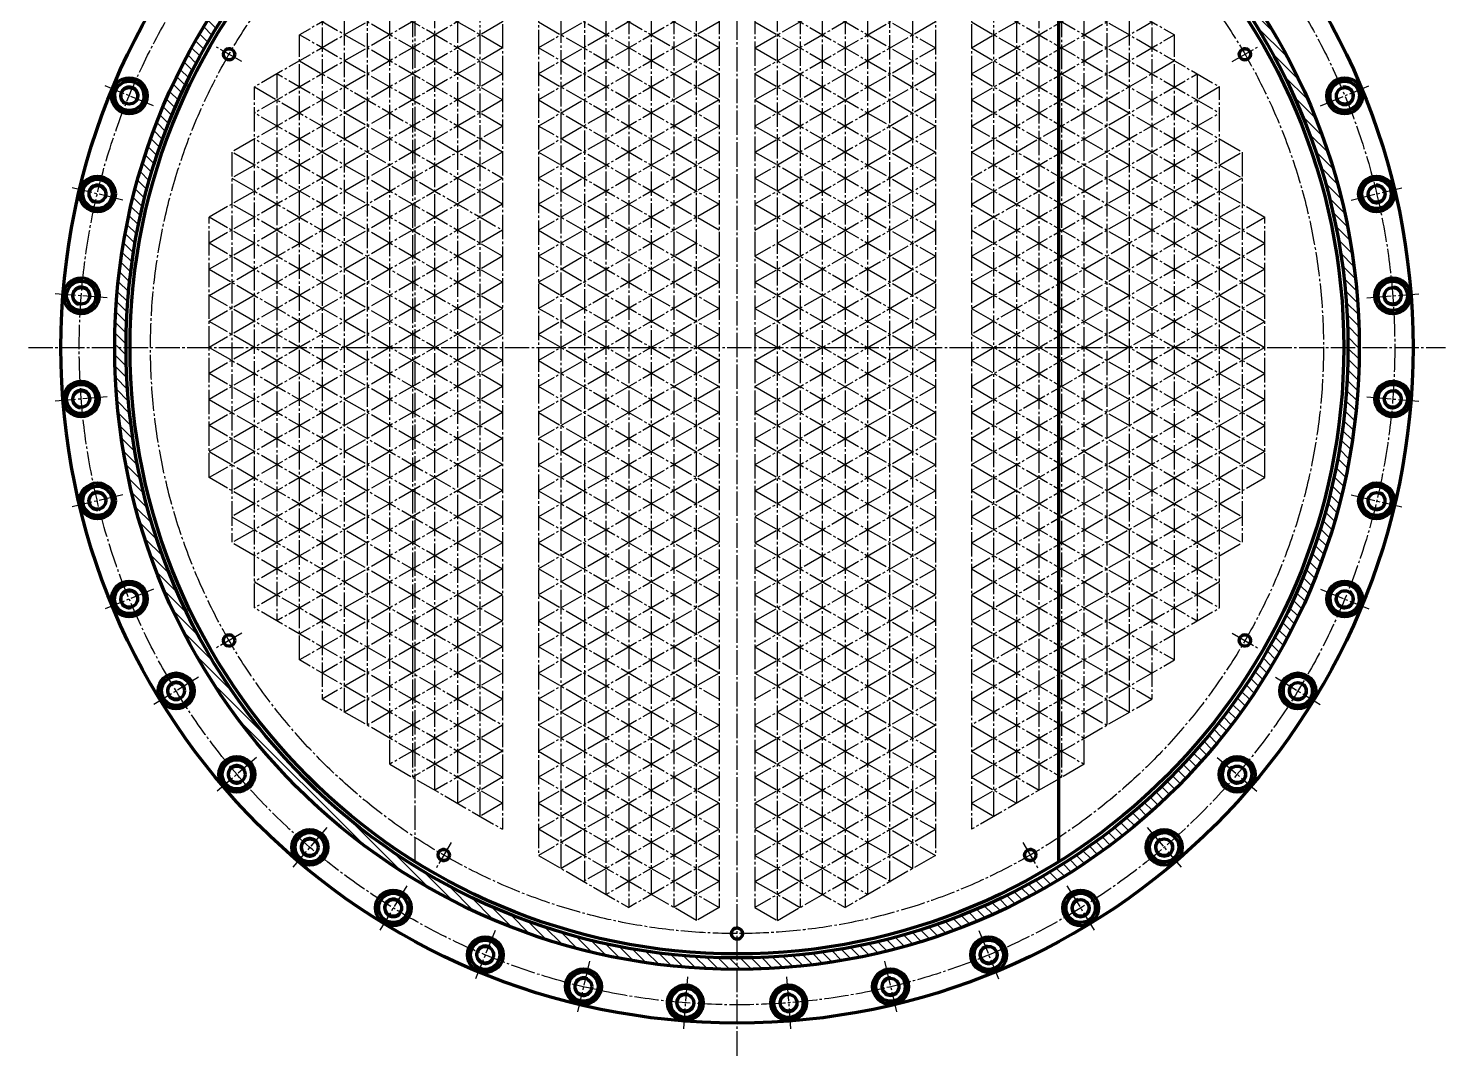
# Model space of a CAD drawing. Header units: millimetres. Extents: x -5940 to 5940, y -8410 to 8410.
# Drawn here: x -3873 to -2133, y -6065 to -4803 of the extents above; entities that cross this region are included whole.
import ezdxf

# ---------------------------------------------------------------- set-up
doc = ezdxf.new("R2010")
doc.units = ezdxf.units.MM
doc.linetypes.add('EB_DASHDOT', pattern=[39, 30, -3, 3, -3])
for name, color, linetype, lineweight in [('CAXA0', 7, 'Continuous', 70), ('CAXA1', 1, 'EB_DASHDOT', 25), ('CAXA3', 4, 'Continuous', 25), ('CAXA5', 51, 'Continuous', 25)]:
    doc.layers.add(name, color=color, linetype=linetype, lineweight=lineweight)

# ---------------------------------------------------------------- blocks, each defined once
blk = doc.blocks.new('CAXBLOCK46')
at = {"layer": 'CAXA0', "color": 0, "linetype": 'Continuous', "lineweight": 25}
for p, q in [((-2344.6, -4808.2), (-2391.6, -4761.1)), ((-3648, -4811.4), (-3658.2, -4801.2)), ((-3642.9, -4803), (-3653.1, -4792.8)), ((-2327.6, -4838.6), (-2365.2, -4801)), ((-3657.9, -4828.5), (-3668.1, -4818.2)), ((-3653, -4819.9), (-3663.2, -4809.7)), ((-3667.3, -4846), (-3677.7, -4835.6)), ((-3662.6, -4837.2), (-3673, -4826.9)), ((-2314.1, -4865.7), (-2346.4, -4833.3)), ((-3676.4, -4863.8), (-3686.9, -4853.4)), ((-3671.9, -4854.8), (-3682.3, -4844.4)), ((-3685.1, -4882.1), (-3695.6, -4871.5)), ((-3680.8, -4872.9), (-3691.3, -4862.4)), ((-2302.8, -4890.4), (-2331.6, -4861.6)), ((-3689.3, -4891.4), (-3699.9, -4880.8)), ((-2293.2, -4913.5), (-2319.5, -4887.1)), ((-3697.3, -4910.2), (-3708, -4899.5)), ((-3693.4, -4900.7), (-3704, -4890.1)), ((-3705, -4929.6), (-3715.8, -4918.7)), ((-3701.2, -4919.8), (-3712, -4909.1)), ((-2285, -4935.1), (-2309.4, -4910.7)), ((-3712.1, -4949.3), (-3723.1, -4938.4)), ((-3708.6, -4939.4), (-3719.5, -4928.5)), ((-2277.9, -4955.7), (-2300.7, -4932.9)), ((-3718.8, -4969.6), (-3729.9, -4958.5)), ((-3715.5, -4959.4), (-3726.6, -4948.3)), ((-2271.7, -4975.4), (-2293.3, -4953.8)), ((-3722, -4979.9), (-3733.2, -4968.7)), ((-2266.3, -4994.2), (-2286.8, -4973.7)), ((-3727.9, -5000.9), (-3739.3, -4989.5)), ((-3725, -4990.3), (-3736.3, -4979)), ((-2261.6, -5012.4), (-2281.2, -4992.8)), ((-3733.4, -5022.4), (-3744.9, -5010.8)), ((-3730.7, -5011.6), (-3742.2, -5000.1)), ((-2257.5, -5030), (-2276.3, -5011.2)), ((-3735.9, -5033.4), (-3747.6, -5021.7)), ((-3740.4, -5055.7), (-3752.4, -5043.8)), ((-3738.2, -5044.5), (-3750, -5032.7)), ((-2253.9, -5047), (-2272.1, -5028.9)), ((-3742.5, -5067.1), (-3754.6, -5055.1)), ((-2250.8, -5063.6), (-2268.4, -5046)), ((-2248.2, -5079.7), (-2265.2, -5062.7)), ((-3746.1, -5090.4), (-3758.5, -5078.1)), ((-3744.4, -5078.7), (-3756.6, -5066.5)), ((-2246, -5095.4), (-2262.5, -5078.9)), ((-3747.7, -5102.3), (-3760.2, -5089.8)), ((-2244.1, -5110.7), (-2260.2, -5094.6)), ((-3750.3, -5126.6), (-3763.1, -5113.8)), ((-3749.1, -5114.4), (-3761.8, -5101.8)), ((-2242.6, -5125.7), (-2258.3, -5110)), ((-3751.4, -5139.1), (-3764.4, -5126.1)), ((-2241.4, -5140.4), (-2256.7, -5125)), ((-3752.2, -5151.7), (-3765.4, -5138.5)), ((-2240.5, -5154.7), (-2255.5, -5139.7)), ((-3753.3, -5177.6), (-3766.8, -5164)), ((-3752.8, -5164.5), (-3766.2, -5151.2)), ((-2239.9, -5168.8), (-2254.6, -5154.1)), ((-3753.5, -5190.9), (-3767.3, -5177.1)), ((-2239.6, -5182.6), (-2253.9, -5168.2)), ((-2240.7, -5194.9), (-2253.6, -5182.1)), ((-3762.9, -5194.9), (-3767.5, -5190.4)), ((-3753.4, -5204.4), (-3762.9, -5194.9)), ((-2239.6, -5209.5), (-2253.5, -5195.7)), ((-2239.5, -5196.2), (-2240.7, -5194.9)), ((-3753.1, -5218.2), (-3767.4, -5203.9)), ((-3752.5, -5232.2), (-3767.1, -5217.6)), ((-2240, -5222.6), (-2253.6, -5209)), ((-3751.7, -5246.5), (-3766.6, -5231.6)), ((-2241.3, -5248.2), (-2254.5, -5235)), ((-2240.5, -5235.5), (-2254, -5222.1)), ((-3750.5, -5261.2), (-3765.8, -5245.9)), ((-2242.3, -5260.7), (-2255.3, -5247.7)), ((-3749.1, -5276.1), (-3764.6, -5260.5)), ((-2243.5, -5273), (-2256.3, -5260.2)), ((-3747.2, -5291.4), (-3763.2, -5275.4)), ((-2246.3, -5297.1), (-2258.8, -5284.6)), ((-2244.8, -5285.1), (-2257.5, -5272.5)), ((-3745, -5307.1), (-3761.4, -5290.7)), ((-3742.4, -5323.1), (-3759.3, -5306.3)), ((-2248, -5308.9), (-2260.4, -5296.5)), ((-3739.4, -5339.7), (-3756.8, -5322.3)), ((-2251.9, -5332), (-2263.9, -5319.9)), ((-2249.9, -5320.5), (-2262.1, -5308.3)), ((-3735.8, -5356.7), (-3753.8, -5338.7)), ((-2254, -5343.3), (-2266, -5331.3)), ((-3731.7, -5374.3), (-3750.4, -5355.6)), ((-2258.7, -5365.5), (-2270.5, -5353.8)), ((-2256.3, -5354.5), (-2268.2, -5342.6)), ((-3727, -5392.5), (-3746.4, -5373)), ((-2264, -5387.1), (-2275.6, -5375.6)), ((-2261.3, -5376.4), (-2272.9, -5364.8)), ((-3721.6, -5411.4), (-3741.9, -5391.1)), ((-2266.9, -5397.8), (-2278.3, -5386.3)), ((-3715.3, -5431.1), (-3736.6, -5409.8)), ((-2273, -5418.6), (-2284.2, -5407.4)), ((-2269.9, -5408.3), (-2281.2, -5396.9)), ((-2279.5, -5439), (-2290.6, -5427.9)), ((-2276.2, -5428.9), (-2287.3, -5417.7)), ((-3708.1, -5451.7), (-3730.7, -5429.2)), ((-2283, -5449), (-2294, -5438)), ((-3699.8, -5473.5), (-3723.8, -5449.5)), ((-2290.2, -5468.7), (-2301.1, -5457.9)), ((-2286.5, -5458.9), (-2297.5, -5448)), ((-3690, -5496.8), (-3715.9, -5470.9)), ((-2297.9, -5488), (-2308.6, -5477.2)), ((-2294, -5478.4), (-2304.8, -5467.6)), ((-3678.5, -5521.8), (-3706.7, -5493.6)), ((-2306, -5506.8), (-2316.6, -5496.2)), ((-2301.9, -5497.4), (-2312.6, -5486.8)), ((-2314.5, -5525.2), (-2325.1, -5514.7)), ((-2310.2, -5516.1), (-2320.8, -5505.5)), ((-3664.5, -5549.3), (-3695.8, -5517.9)), ((-2323.5, -5543.2), (-2333.9, -5532.8)), ((-2319, -5534.3), (-2329.4, -5523.8)), ((-3646.8, -5580.4), (-3682.9, -5544.3)), ((-2332.8, -5560.8), (-2343.1, -5550.5)), ((-2328.1, -5552.1), (-2338.5, -5541.7)), ((-2342.5, -5578.1), (-2352.7, -5567.8)), ((-2337.6, -5569.5), (-2347.9, -5559.2)), ((-3622.9, -5617.8), (-3666.9, -5573.8)), ((-2352.6, -5595), (-2362.8, -5584.8)), ((-2347.5, -5586.6), (-2357.7, -5576.4)), ((-2363, -5611.5), (-2373.1, -5601.3)), ((-2357.7, -5603.3), (-2367.9, -5593.1)), ((-3582.2, -5671.9), (-3646.2, -5608)), ((-2373.8, -5627.6), (-2383.9, -5617.5)), ((-2368.4, -5619.6), (-2378.5, -5609.5)), ((-2384.9, -5643.4), (-2395, -5633.4)), ((-2379.3, -5635.5), (-2389.4, -5625.5)), ((-3460.4, -5807.2), (-3615.7, -5651.9)), ((-2396.4, -5658.8), (-2406.4, -5648.9)), ((-2390.7, -5651.2), (-2400.7, -5641.2)), ((-2414.3, -5681.4), (-2424.3, -5671.4)), ((-2408.3, -5673.9), (-2418.2, -5664)), ((-2402.3, -5666.4), (-2412.3, -5656.5)), ((-2426.7, -5695.9), (-2436.6, -5686)), ((-2420.5, -5688.7), (-2430.4, -5678.8)), ((-2439.4, -5710.2), (-2449.3, -5700.3)), ((-2433, -5703.1), (-2442.9, -5693.2)), ((-2459.1, -5730.9), (-2469, -5721)), ((-2452.4, -5724.1), (-2462.3, -5714.2)), ((-2445.9, -5717.2), (-2455.8, -5707.3)), ((-2479.5, -5750.9), (-2489.4, -5741)), ((-2472.6, -5744.3), (-2482.5, -5734.4)), ((-2465.8, -5737.7), (-2475.7, -5727.8)), ((-2493.5, -5763.8), (-2503.4, -5753.9)), ((-2486.5, -5757.4), (-2496.4, -5747.5)), ((-3416.5, -5837.6), (-3480.5, -5773.7)), ((-2515.2, -5782.5), (-2525.2, -5772.6)), ((-2507.9, -5776.4), (-2517.8, -5766.5)), ((-2500.7, -5770.2), (-2510.6, -5760.2)), ((-2537.7, -5800.5), (-2547.7, -5790.5)), ((-2530.1, -5794.6), (-2540.1, -5784.6)), ((-2522.6, -5788.6), (-2532.6, -5778.7)), ((-2560.9, -5817.7), (-2570.9, -5807.6)), ((-2553.1, -5812), (-2563.1, -5802)), ((-2545.3, -5806.3), (-2555.3, -5796.3)), ((-3382.3, -5858.4), (-3426.4, -5814.3)), ((-2584.9, -5834.1), (-2595, -5824)), ((-2576.8, -5828.7), (-2586.9, -5818.6)), ((-2568.8, -5823.2), (-2578.9, -5813.2)), ((-3352.9, -5874.3), (-3388.9, -5838.3)), ((-2618.2, -5854.7), (-2628.4, -5844.4)), ((-2609.7, -5849.7), (-2620, -5839.5)), ((-2601.4, -5844.6), (-2611.6, -5834.4)), ((-2593.1, -5839.4), (-2603.2, -5829.2)), ((-3326.5, -5887.3), (-3357.8, -5855.9)), ((-2653, -5873.8), (-2663.4, -5863.4)), ((-2644.1, -5869.1), (-2654.5, -5858.8)), ((-2635.4, -5864.4), (-2645.7, -5854.1)), ((-2626.8, -5859.6), (-2637, -5849.3)), ((-3302.2, -5898.1), (-3330.3, -5869.9)), ((-2689.3, -5891.3), (-2699.9, -5880.7)), ((-2680.1, -5887.1), (-2690.6, -5876.6)), ((-2670.9, -5882.8), (-2681.4, -5872.3)), ((-2661.9, -5878.3), (-2672.4, -5867.9)), ((-3279.5, -5907.3), (-3305.3, -5881.5)), ((-3258.1, -5915.2), (-3282.1, -5891.2)), ((-2727.3, -5907.2), (-2738.1, -5896.4)), ((-2717.6, -5903.4), (-2728.4, -5892.7)), ((-2708.1, -5899.5), (-2718.8, -5888.8)), ((-2698.6, -5895.5), (-2709.3, -5884.8)), ((-3237.7, -5922.1), (-3260.3, -5899.6)), ((-3218.3, -5928.1), (-3239.6, -5906.8)), ((-3199.6, -5933.3), (-3219.9, -5913)), ((-2777.2, -5924.7), (-2788.4, -5913.4)), ((-2767, -5921.4), (-2778.1, -5910.3)), ((-2756.9, -5918), (-2767.9, -5907)), ((-2746.9, -5914.6), (-2757.9, -5903.6)), ((-2737, -5911), (-2747.9, -5900)), ((-3181.6, -5937.9), (-3201, -5918.4)), ((-3164.1, -5941.8), (-3182.8, -5923.2)), ((-3147.2, -5945.3), (-3165.2, -5927.3)), ((-3130.8, -5948.2), (-3148.2, -5930.8)), ((-2852.3, -5943.8), (-2864.3, -5931.9)), ((-2841.2, -5941.5), (-2853, -5929.7)), ((-2830.2, -5939), (-2841.9, -5927.3)), ((-2819.3, -5936.4), (-2830.9, -5924.8)), ((-2808.6, -5933.7), (-2820.1, -5922.2)), ((-2798, -5930.8), (-2809.4, -5919.4)), ((-2787.6, -5927.8), (-2798.9, -5916.5)), ((-3114.8, -5950.8), (-3131.7, -5933.9)), ((-3099.2, -5952.9), (-3115.6, -5936.5)), ((-3084, -5954.7), (-3099.9, -5938.7)), ((-3069.1, -5956.1), (-3084.6, -5940.5)), ((-3054.5, -5957.2), (-3069.7, -5942)), ((-3040.2, -5958), (-3055.1, -5943.1)), ((-3026.2, -5958.6), (-3040.8, -5944)), ((-3012.4, -5958.9), (-3026.7, -5944.6)), ((-3003.5, -5954.3), (-3012.9, -5944.9)), ((-2985.6, -5958.7), (-2999.4, -5944.9)), ((-2972.6, -5958.3), (-2986.1, -5944.7)), ((-2959.7, -5957.7), (-2973.1, -5944.3)), ((-2947.1, -5956.8), (-2960.2, -5943.7)), ((-2934.6, -5955.8), (-2947.6, -5942.8)), ((-2922.4, -5954.6), (-2935.2, -5941.8)), ((-2910.3, -5953.2), (-2922.9, -5940.6)), ((-2898.4, -5951.7), (-2910.9, -5939.2)), ((-2886.6, -5949.9), (-2899, -5937.6)), ((-2875, -5948.1), (-2887.2, -5935.9)), ((-2863.6, -5946), (-2875.7, -5934)), ((-2998.9, -5958.9), (-3003.5, -5954.3))]:
    blk.add_line(p, q, dxfattribs=at)
blk = doc.blocks.new('CAXBLOCK54', base_point=(-3749.5, -4885.9))
at = {"layer": 'CAXA0'}
for p, q in [((-3768.7, -4878), (-3752.2, -4865.3)), ((-3752.2, -4865.3), (-3733, -4873.3)), ((-3768.7, -4878), (-3766, -4898.6)), ((-3730.3, -4893.9), (-3733, -4873.3)), ((-3766, -4898.6), (-3746.8, -4906.5)), ((-3730.3, -4893.9), (-3746.8, -4906.5))]:
    blk.add_line(p, q, dxfattribs=at)
for radius in [22, 18, 10.2]:
    blk.add_circle((-3749.5, -4885.9), radius, dxfattribs=at)
at = {"layer": 'CAXA1', "linetype": 'EB_DASHDOT', "lineweight": 25}
blk.add_line((-3719.9, -4898.2), (-3779.1, -4873.7), dxfattribs=at)
at = {"layer": 'CAXA3'}
blk.add_arc((-3749.5, -4885.9), 12, 324.3596, 235.6663, dxfattribs=at)
blk = doc.blocks.new('CAXBLOCK55', base_point=(-3788.7, -5006.4))
at = {"layer": 'CAXA0'}
for p, q in [((-3808.9, -5001.6), (-3794.6, -4986.5)), ((-3794.6, -4986.5), (-3774.3, -4991.3)), ((-3768.4, -5011.3), (-3774.3, -4991.3)), ((-3808.9, -5001.6), (-3803, -5021.5)), ((-3803, -5021.5), (-3782.7, -5026.3)), ((-3768.4, -5011.3), (-3782.7, -5026.3))]:
    blk.add_line(p, q, dxfattribs=at)
for radius in [22, 18, 10.2]:
    blk.add_circle((-3788.7, -5006.4), radius, dxfattribs=at)
at = {"layer": 'CAXA1', "linetype": 'EB_DASHDOT', "lineweight": 25}
blk.add_line((-3757.5, -5013.9), (-3819.8, -4998.9), dxfattribs=at)
at = {"layer": 'CAXA3'}
blk.add_arc((-3788.7, -5006.4), 12, 333.3596, 244.6663, dxfattribs=at)
blk = doc.blocks.new('CAXBLOCK56', base_point=(-3808.5, -5131.6))
at = {"layer": 'CAXA0'}
for p, q in [((-3829.2, -5129.9), (-3817.4, -5112.8)), ((-3817.4, -5112.8), (-3796.7, -5114.4)), ((-3787.8, -5133.2), (-3796.7, -5114.4)), ((-3829.2, -5129.9), (-3820.2, -5148.7)), ((-3820.2, -5148.7), (-3799.5, -5150.3)), ((-3787.8, -5133.2), (-3799.5, -5150.3))]:
    blk.add_line(p, q, dxfattribs=at)
for radius in [22, 18, 10.2]:
    blk.add_circle((-3808.5, -5131.6), radius, dxfattribs=at)
at = {"layer": 'CAXA1', "linetype": 'EB_DASHDOT', "lineweight": 25}
blk.add_line((-3776.6, -5134.1), (-3840.4, -5129.1), dxfattribs=at)
at = {"layer": 'CAXA3'}
blk.add_arc((-3808.5, -5131.6), 12, 342.3596, 253.6663, dxfattribs=at)
blk = doc.blocks.new('CAXBLOCK57', base_point=(-3808.5, -5258.3))
at = {"layer": 'CAXA0'}
for p, q in [((-3829.2, -5259.9), (-3820.2, -5241.1)), ((-3820.2, -5241.1), (-3799.5, -5239.5)), ((-3787.8, -5256.6), (-3799.5, -5239.5)), ((-3829.2, -5259.9), (-3817.4, -5277)), ((-3787.8, -5256.6), (-3796.7, -5275.4)), ((-3817.4, -5277), (-3796.7, -5275.4))]:
    blk.add_line(p, q, dxfattribs=at)
for radius in [22, 18, 10.2]:
    blk.add_circle((-3808.5, -5258.3), radius, dxfattribs=at)
at = {"layer": 'CAXA1', "linetype": 'EB_DASHDOT', "lineweight": 25}
blk.add_line((-3776.6, -5255.8), (-3840.4, -5260.8), dxfattribs=at)
at = {"layer": 'CAXA3'}
blk.add_arc((-3808.5, -5258.3), 12, 351.3596, 262.6663, dxfattribs=at)
blk = doc.blocks.new('CAXBLOCK58', base_point=(-3788.7, -5383.4))
at = {"layer": 'CAXA0'}
for p, q in [((-3808.9, -5388.3), (-3803, -5368.4)), ((-3803, -5368.4), (-3782.7, -5363.5)), ((-3768.4, -5378.6), (-3782.7, -5363.5)), ((-3808.9, -5388.3), (-3794.6, -5403.4)), ((-3768.4, -5378.6), (-3774.3, -5398.5)), ((-3794.6, -5403.4), (-3774.3, -5398.5))]:
    blk.add_line(p, q, dxfattribs=at)
for radius in [22, 18, 10.2]:
    blk.add_circle((-3788.7, -5383.4), radius, dxfattribs=at)
at = {"layer": 'CAXA1', "linetype": 'EB_DASHDOT', "lineweight": 25}
blk.add_line((-3757.5, -5376), (-3819.8, -5390.9), dxfattribs=at)
at = {"layer": 'CAXA3'}
blk.add_arc((-3788.7, -5383.4), 12, 0.3596, 271.6663, dxfattribs=at)
blk = doc.blocks.new('CAXBLOCK59', base_point=(-3749.5, -5503.9))
at = {"layer": 'CAXA0'}
for p, q in [((-3768.7, -5511.9), (-3766, -5491.3)), ((-3766, -5491.3), (-3746.8, -5483.3)), ((-3730.3, -5496), (-3746.8, -5483.3)), ((-3730.3, -5496), (-3733, -5516.6)), ((-3768.7, -5511.9), (-3752.2, -5524.5)), ((-3752.2, -5524.5), (-3733, -5516.6))]:
    blk.add_line(p, q, dxfattribs=at)
for radius in [22, 18, 10.2]:
    blk.add_circle((-3749.5, -5503.9), radius, dxfattribs=at)
at = {"layer": 'CAXA1', "linetype": 'EB_DASHDOT', "lineweight": 25}
blk.add_line((-3719.9, -5491.7), (-3779.1, -5516.2), dxfattribs=at)
at = {"layer": 'CAXA3'}
blk.add_arc((-3749.5, -5503.9), 12, 9.3596, 280.6663, dxfattribs=at)
blk = doc.blocks.new('CAXBLOCK60', base_point=(-3692, -5616.8))
at = {"layer": 'CAXA0'}
for p, q in [((-3710.2, -5606.9), (-3692.5, -5596.1)), ((-3674.2, -5606), (-3692.5, -5596.1)), ((-3709.7, -5627.7), (-3710.2, -5606.9)), ((-3674.2, -5606), (-3673.7, -5626.8)), ((-3709.7, -5627.7), (-3691.4, -5637.6)), ((-3691.4, -5637.6), (-3673.7, -5626.8))]:
    blk.add_line(p, q, dxfattribs=at)
for radius in [22, 18, 10.2]:
    blk.add_circle((-3692, -5616.8), radius, dxfattribs=at)
at = {"layer": 'CAXA1', "linetype": 'EB_DASHDOT', "lineweight": 25}
blk.add_line((-3664.7, -5600.1), (-3719.3, -5633.6), dxfattribs=at)
at = {"layer": 'CAXA3'}
blk.add_arc((-3692, -5616.8), 12, 18.3596, 289.6663, dxfattribs=at)
blk = doc.blocks.new('CAXBLOCK61', base_point=(-3617.5, -5719.4))
at = {"layer": 'CAXA0'}
for p, q in [((-3637.1, -5712.4), (-3621.3, -5698.9)), ((-3601.7, -5705.9), (-3621.3, -5698.9)), ((-3601.7, -5705.9), (-3597.9, -5726.3)), ((-3633.3, -5732.8), (-3637.1, -5712.4)), ((-3633.3, -5732.8), (-3613.7, -5739.8)), ((-3613.7, -5739.8), (-3597.9, -5726.3))]:
    blk.add_line(p, q, dxfattribs=at)
for radius in [22, 18, 10.2]:
    blk.add_circle((-3617.5, -5719.4), radius, dxfattribs=at)
at = {"layer": 'CAXA1', "linetype": 'EB_DASHDOT', "lineweight": 25}
blk.add_line((-3593.2, -5698.6), (-3641.8, -5740.1), dxfattribs=at)
at = {"layer": 'CAXA3'}
blk.add_arc((-3617.5, -5719.4), 12, 27.3596, 298.6663, dxfattribs=at)
blk = doc.blocks.new('CAXBLOCK62', base_point=(-3527.9, -5808.9))
at = {"layer": 'CAXA0'}
for p, q in [((-3548.3, -5805.2), (-3534.8, -5789.4)), ((-3514.4, -5793.1), (-3534.8, -5789.4)), ((-3514.4, -5793.1), (-3507.5, -5812.7)), ((-3541.4, -5824.8), (-3548.3, -5805.2)), ((-3541.4, -5824.8), (-3521, -5828.5)), ((-3521, -5828.5), (-3507.5, -5812.7))]:
    blk.add_line(p, q, dxfattribs=at)
for radius in [22, 18, 10.2]:
    blk.add_circle((-3527.9, -5808.9), radius, dxfattribs=at)
at = {"layer": 'CAXA1', "linetype": 'EB_DASHDOT', "lineweight": 25}
blk.add_line((-3507.1, -5784.6), (-3548.7, -5833.3), dxfattribs=at)
at = {"layer": 'CAXA3'}
blk.add_arc((-3527.9, -5808.9), 12, 36.3596, 307.6663, dxfattribs=at)
blk = doc.blocks.new('CAXBLOCK63', base_point=(-3425.4, -5883.4))
at = {"layer": 'CAXA0'}
for p, q in [((-3446.2, -5882.9), (-3435.3, -5865.2)), ((-3414.5, -5865.7), (-3435.3, -5865.2)), ((-3414.5, -5865.7), (-3404.6, -5884)), ((-3436.2, -5901.1), (-3446.2, -5882.9)), ((-3415.5, -5901.7), (-3404.6, -5884)), ((-3436.2, -5901.1), (-3415.5, -5901.7))]:
    blk.add_line(p, q, dxfattribs=at)
for radius in [22, 18, 10.2]:
    blk.add_circle((-3425.4, -5883.4), radius, dxfattribs=at)
at = {"layer": 'CAXA1', "linetype": 'EB_DASHDOT', "lineweight": 25}
blk.add_line((-3408.7, -5856.1), (-3442.1, -5910.7), dxfattribs=at)
at = {"layer": 'CAXA3'}
blk.add_arc((-3425.4, -5883.4), 12, 45.3596, 316.6663, dxfattribs=at)
blk = doc.blocks.new('CAXBLOCK64', base_point=(-2581.5, -5883.4))
at = {"layer": 'CAXA0'}
for p, q in [((-2592.4, -5865.7), (-2602.3, -5884)), ((-2592.4, -5865.7), (-2571.6, -5865.2)), ((-2560.8, -5882.9), (-2571.6, -5865.2)), ((-2591.5, -5901.7), (-2602.3, -5884)), ((-2570.7, -5901.1), (-2560.8, -5882.9)), ((-2570.7, -5901.1), (-2591.5, -5901.7))]:
    blk.add_line(p, q, dxfattribs=at)
for radius in [22, 18, 10.2]:
    blk.add_circle((-2581.5, -5883.4), radius, dxfattribs=at)
at = {"layer": 'CAXA1', "linetype": 'EB_DASHDOT', "lineweight": 25}
blk.add_line((-2598.3, -5856.1), (-2564.8, -5910.7), dxfattribs=at)
at = {"layer": 'CAXA3'}
blk.add_arc((-2581.5, -5883.4), 12, 108.3596, 19.6663, dxfattribs=at)
blk = doc.blocks.new('CAXBLOCK65', base_point=(-2479, -5808.9))
at = {"layer": 'CAXA0'}
for p, q in [((-2492.5, -5793.1), (-2499.5, -5812.7)), ((-2492.5, -5793.1), (-2472.1, -5789.4)), ((-2458.6, -5805.2), (-2472.1, -5789.4)), ((-2465.5, -5824.8), (-2458.6, -5805.2)), ((-2486, -5828.5), (-2499.5, -5812.7)), ((-2465.5, -5824.8), (-2486, -5828.5))]:
    blk.add_line(p, q, dxfattribs=at)
for radius in [22, 18, 10.2]:
    blk.add_circle((-2479, -5808.9), radius, dxfattribs=at)
at = {"layer": 'CAXA1', "linetype": 'EB_DASHDOT', "lineweight": 25}
blk.add_line((-2499.8, -5784.6), (-2458.3, -5833.3), dxfattribs=at)
at = {"layer": 'CAXA3'}
blk.add_arc((-2479, -5808.9), 12, 117.3596, 28.6663, dxfattribs=at)
blk = doc.blocks.new('CAXBLOCK66', base_point=(-2389.4, -5719.4))
at = {"layer": 'CAXA0'}
for p, q in [((-2405.2, -5705.9), (-2409, -5726.3)), ((-2405.2, -5705.9), (-2385.6, -5698.9)), ((-2369.8, -5712.4), (-2385.6, -5698.9)), ((-2373.6, -5732.8), (-2369.8, -5712.4)), ((-2393.2, -5739.8), (-2409, -5726.3)), ((-2373.6, -5732.8), (-2393.2, -5739.8))]:
    blk.add_line(p, q, dxfattribs=at)
for radius in [22, 18, 10.2]:
    blk.add_circle((-2389.4, -5719.4), radius, dxfattribs=at)
at = {"layer": 'CAXA1', "linetype": 'EB_DASHDOT', "lineweight": 25}
blk.add_line((-2413.8, -5698.6), (-2365.1, -5740.1), dxfattribs=at)
at = {"layer": 'CAXA3'}
blk.add_arc((-2389.4, -5719.4), 12, 126.3596, 37.6663, dxfattribs=at)
blk = doc.blocks.new('CAXBLOCK67', base_point=(-2315, -5616.8))
at = {"layer": 'CAXA0'}
for p, q in [((-2332.7, -5606), (-2314.4, -5596.1)), ((-2296.7, -5606.9), (-2314.4, -5596.1)), ((-2332.7, -5606), (-2333.2, -5626.8)), ((-2297.2, -5627.7), (-2296.7, -5606.9)), ((-2315.5, -5637.6), (-2333.2, -5626.8)), ((-2297.2, -5627.7), (-2315.5, -5637.6))]:
    blk.add_line(p, q, dxfattribs=at)
for radius in [22, 18, 10.2]:
    blk.add_circle((-2315, -5616.8), radius, dxfattribs=at)
at = {"layer": 'CAXA1', "linetype": 'EB_DASHDOT', "lineweight": 25}
blk.add_line((-2342.2, -5600.1), (-2287.7, -5633.6), dxfattribs=at)
at = {"layer": 'CAXA3'}
blk.add_arc((-2315, -5616.8), 12, 135.3596, 46.6663, dxfattribs=at)
blk = doc.blocks.new('CAXBLOCK68', base_point=(-2257.4, -5503.9))
at = {"layer": 'CAXA0'}
for p, q in [((-2276.6, -5496), (-2260.1, -5483.3)), ((-2276.6, -5496), (-2273.9, -5516.6)), ((-2240.9, -5491.3), (-2260.1, -5483.3)), ((-2238.2, -5511.9), (-2240.9, -5491.3)), ((-2238.2, -5511.9), (-2254.7, -5524.5)), ((-2254.7, -5524.5), (-2273.9, -5516.6))]:
    blk.add_line(p, q, dxfattribs=at)
for radius in [22, 18, 10.2]:
    blk.add_circle((-2257.4, -5503.9), radius, dxfattribs=at)
at = {"layer": 'CAXA1', "linetype": 'EB_DASHDOT', "lineweight": 25}
blk.add_line((-2287, -5491.7), (-2227.9, -5516.2), dxfattribs=at)
at = {"layer": 'CAXA3'}
blk.add_arc((-2257.4, -5503.9), 12, 144.3596, 55.6663, dxfattribs=at)
blk = doc.blocks.new('CAXBLOCK69', base_point=(-2218.3, -5383.4))
at = {"layer": 'CAXA0'}
for p, q in [((-2238.5, -5378.6), (-2224.2, -5363.5)), ((-2204, -5368.4), (-2224.2, -5363.5)), ((-2198.1, -5388.3), (-2204, -5368.4)), ((-2238.5, -5378.6), (-2232.6, -5398.5)), ((-2198.1, -5388.3), (-2212.4, -5403.4)), ((-2212.4, -5403.4), (-2232.6, -5398.5))]:
    blk.add_line(p, q, dxfattribs=at)
for radius in [22, 18, 10.2]:
    blk.add_circle((-2218.3, -5383.4), radius, dxfattribs=at)
at = {"layer": 'CAXA1', "linetype": 'EB_DASHDOT', "lineweight": 25}
blk.add_line((-2249.4, -5376), (-2187.2, -5390.9), dxfattribs=at)
at = {"layer": 'CAXA3'}
blk.add_arc((-2218.3, -5383.4), 12, 153.3596, 64.6663, dxfattribs=at)
blk = doc.blocks.new('CAXBLOCK70', base_point=(-2198.5, -5258.3))
at = {"layer": 'CAXA0'}
for p, q in [((-2219.2, -5256.6), (-2207.4, -5239.5)), ((-2186.7, -5241.1), (-2207.4, -5239.5)), ((-2177.7, -5259.9), (-2186.7, -5241.1)), ((-2219.2, -5256.6), (-2210.2, -5275.4)), ((-2177.7, -5259.9), (-2189.5, -5277)), ((-2189.5, -5277), (-2210.2, -5275.4))]:
    blk.add_line(p, q, dxfattribs=at)
for radius in [22, 18, 10.2]:
    blk.add_circle((-2198.5, -5258.3), radius, dxfattribs=at)
at = {"layer": 'CAXA1', "linetype": 'EB_DASHDOT', "lineweight": 25}
blk.add_line((-2230.4, -5255.8), (-2166.6, -5260.8), dxfattribs=at)
at = {"layer": 'CAXA3'}
blk.add_arc((-2198.5, -5258.3), 12, 162.3596, 73.6663, dxfattribs=at)
blk = doc.blocks.new('CAXBLOCK71', base_point=(-2198.5, -5131.6))
at = {"layer": 'CAXA0'}
for p, q in [((-2219.2, -5133.2), (-2210.2, -5114.4)), ((-2189.5, -5112.8), (-2210.2, -5114.4)), ((-2177.7, -5129.9), (-2189.5, -5112.8)), ((-2177.7, -5129.9), (-2186.7, -5148.7)), ((-2219.2, -5133.2), (-2207.4, -5150.3)), ((-2186.7, -5148.7), (-2207.4, -5150.3))]:
    blk.add_line(p, q, dxfattribs=at)
for radius in [22, 18, 10.2]:
    blk.add_circle((-2198.5, -5131.6), radius, dxfattribs=at)
at = {"layer": 'CAXA1', "linetype": 'EB_DASHDOT', "lineweight": 25}
blk.add_line((-2230.4, -5134.1), (-2166.6, -5129.1), dxfattribs=at)
at = {"layer": 'CAXA3'}
blk.add_arc((-2198.5, -5131.6), 12, 171.3596, 82.6663, dxfattribs=at)
blk = doc.blocks.new('CAXBLOCK72', base_point=(-2218.3, -5006.4))
at = {"layer": 'CAXA0'}
for p, q in [((-2238.5, -5011.3), (-2232.6, -4991.3)), ((-2212.4, -4986.5), (-2232.6, -4991.3)), ((-2198.1, -5001.6), (-2212.4, -4986.5)), ((-2198.1, -5001.6), (-2204, -5021.5)), ((-2238.5, -5011.3), (-2224.2, -5026.3)), ((-2204, -5021.5), (-2224.2, -5026.3))]:
    blk.add_line(p, q, dxfattribs=at)
for radius in [22, 18, 10.2]:
    blk.add_circle((-2218.3, -5006.4), radius, dxfattribs=at)
at = {"layer": 'CAXA1', "linetype": 'EB_DASHDOT', "lineweight": 25}
blk.add_line((-2249.4, -5013.9), (-2187.2, -4998.9), dxfattribs=at)
at = {"layer": 'CAXA3'}
blk.add_arc((-2218.3, -5006.4), 12, 180.3596, 91.6663, dxfattribs=at)
blk = doc.blocks.new('CAXBLOCK73', base_point=(-2257.4, -4885.9))
at = {"layer": 'CAXA0'}
for p, q in [((-2254.7, -4865.3), (-2273.9, -4873.3)), ((-2238.2, -4878), (-2254.7, -4865.3)), ((-2276.6, -4893.9), (-2273.9, -4873.3)), ((-2238.2, -4878), (-2240.9, -4898.6)), ((-2276.6, -4893.9), (-2260.1, -4906.5)), ((-2240.9, -4898.6), (-2260.1, -4906.5))]:
    blk.add_line(p, q, dxfattribs=at)
for radius in [22, 18, 10.2]:
    blk.add_circle((-2257.4, -4885.9), radius, dxfattribs=at)
at = {"layer": 'CAXA1', "linetype": 'EB_DASHDOT', "lineweight": 25}
blk.add_line((-2287, -4898.2), (-2227.9, -4873.7), dxfattribs=at)
at = {"layer": 'CAXA3'}
blk.add_arc((-2257.4, -4885.9), 12, 189.3596, 100.6663, dxfattribs=at)
blk = doc.blocks.new('CAXBLOCK81', base_point=(-4185.8, -4812.8))
at = {"layer": 'CAXA0'}
blk.add_circle((-3003.5, -5194.9), 745, dxfattribs=at)
blk = doc.blocks.new('CAXBLOCK82', base_point=(-3312.5, -5941))
at = {"layer": 'CAXA0'}
for p, q in [((-3333.1, -5943.7), (-3325.1, -5924.5)), ((-3304.5, -5921.8), (-3325.1, -5924.5)), ((-3304.5, -5921.8), (-3291.9, -5938.2)), ((-3320.4, -5960.2), (-3333.1, -5943.7)), ((-3299.8, -5957.4), (-3291.9, -5938.2)), ((-3320.4, -5960.2), (-3299.8, -5957.4))]:
    blk.add_line(p, q, dxfattribs=at)
for radius in [22, 18, 10.2]:
    blk.add_circle((-3312.5, -5941), radius, dxfattribs=at)
at = {"layer": 'CAXA1', "linetype": 'EB_DASHDOT', "lineweight": 25}
blk.add_line((-3300.2, -5911.4), (-3324.7, -5970.5), dxfattribs=at)
at = {"layer": 'CAXA3'}
blk.add_arc((-3312.5, -5941), 12, 54.3596, 325.6663, dxfattribs=at)
blk = doc.blocks.new('CAXBLOCK83', base_point=(-3192, -5980.1))
at = {"layer": 'CAXA0'}
for p, q in [((-3211.9, -5986), (-3207, -5965.8)), ((-3187.1, -5959.9), (-3207, -5965.8)), ((-3187.1, -5959.9), (-3172, -5974.2)), ((-3176.9, -5994.4), (-3172, -5974.2)), ((-3196.8, -6000.3), (-3211.9, -5986)), ((-3196.8, -6000.3), (-3176.9, -5994.4))]:
    blk.add_line(p, q, dxfattribs=at)
for radius in [22, 18, 10.2]:
    blk.add_circle((-3192, -5980.1), radius, dxfattribs=at)
at = {"layer": 'CAXA1', "linetype": 'EB_DASHDOT', "lineweight": 25}
blk.add_line((-3184.5, -5949), (-3199.4, -6011.2), dxfattribs=at)
at = {"layer": 'CAXA3'}
blk.add_arc((-3192, -5980.1), 12, 63.3596, 334.6663, dxfattribs=at)
blk = doc.blocks.new('CAXBLOCK84', base_point=(-3066.8, -5999.9))
at = {"layer": 'CAXA0'}
for p, q in [((-3065.2, -5979.2), (-3083.9, -5988.2)), ((-3065.2, -5979.2), (-3048.1, -5991)), ((-3085.6, -6008.9), (-3083.9, -5988.2)), ((-3049.7, -6011.7), (-3048.1, -5991)), ((-3068.5, -6020.7), (-3085.6, -6008.9)), ((-3068.5, -6020.7), (-3049.7, -6011.7))]:
    blk.add_line(p, q, dxfattribs=at)
for radius in [22, 18, 10.2]:
    blk.add_circle((-3066.8, -5999.9), radius, dxfattribs=at)
at = {"layer": 'CAXA1', "linetype": 'EB_DASHDOT', "lineweight": 25}
blk.add_line((-3064.3, -5968), (-3069.3, -6031.8), dxfattribs=at)
at = {"layer": 'CAXA3'}
blk.add_arc((-3066.8, -5999.9), 12, 72.3596, 343.6663, dxfattribs=at)
blk = doc.blocks.new('CAXBLOCK85', base_point=(-2940.1, -5999.9))
at = {"layer": 'CAXA0'}
for p, q in [((-2941.7, -5979.2), (-2958.9, -5991)), ((-2941.7, -5979.2), (-2923, -5988.2)), ((-2957.2, -6011.7), (-2958.9, -5991)), ((-2921.3, -6008.9), (-2923, -5988.2)), ((-2938.5, -6020.7), (-2957.2, -6011.7)), ((-2938.5, -6020.7), (-2921.3, -6008.9))]:
    blk.add_line(p, q, dxfattribs=at)
for radius in [22, 18, 10.2]:
    blk.add_circle((-2940.1, -5999.9), radius, dxfattribs=at)
at = {"layer": 'CAXA1', "linetype": 'EB_DASHDOT', "lineweight": 25}
blk.add_line((-2942.6, -5968), (-2937.6, -6031.8), dxfattribs=at)
at = {"layer": 'CAXA3'}
blk.add_arc((-2940.1, -5999.9), 12, 81.3596, 352.6663, dxfattribs=at)
blk = doc.blocks.new('CAXBLOCK86', base_point=(-2815, -5980.1))
at = {"layer": 'CAXA0'}
for p, q in [((-2819.8, -5959.9), (-2834.9, -5974.2)), ((-2819.8, -5959.9), (-2799.9, -5965.8)), ((-2795, -5986), (-2799.9, -5965.8)), ((-2830, -5994.4), (-2834.9, -5974.2)), ((-2810.1, -6000.3), (-2830, -5994.4)), ((-2810.1, -6000.3), (-2795, -5986))]:
    blk.add_line(p, q, dxfattribs=at)
for radius in [22, 18, 10.2]:
    blk.add_circle((-2815, -5980.1), radius, dxfattribs=at)
at = {"layer": 'CAXA1', "linetype": 'EB_DASHDOT', "lineweight": 25}
blk.add_line((-2822.4, -5949), (-2807.5, -6011.2), dxfattribs=at)
at = {"layer": 'CAXA3'}
blk.add_arc((-2815, -5980.1), 12, 90.3596, 1.6663, dxfattribs=at)
blk = doc.blocks.new('CAXBLOCK87', base_point=(-2694.4, -5941))
at = {"layer": 'CAXA0'}
for p, q in [((-2702.4, -5921.8), (-2715.1, -5938.2)), ((-2702.4, -5921.8), (-2681.8, -5924.5)), ((-2673.8, -5943.7), (-2681.8, -5924.5)), ((-2707.1, -5957.4), (-2715.1, -5938.2)), ((-2686.5, -5960.2), (-2673.8, -5943.7)), ((-2686.5, -5960.2), (-2707.1, -5957.4))]:
    blk.add_line(p, q, dxfattribs=at)
for radius in [22, 18, 10.2]:
    blk.add_circle((-2694.4, -5941), radius, dxfattribs=at)
at = {"layer": 'CAXA1', "linetype": 'EB_DASHDOT', "lineweight": 25}
blk.add_line((-2706.7, -5911.4), (-2682.2, -5970.5), dxfattribs=at)
at = {"layer": 'CAXA3'}
blk.add_arc((-2694.4, -5941), 12, 99.3596, 10.6663, dxfattribs=at)

msp = doc.modelspace()

# ---------------------------------------------------------------- linework, layer by layer
at = {"layer": 'CAXA0'}
msp.add_line((-2608.46, -5826.59), (-2608.46, -4563.26), dxfattribs=at)
for centre, radius in [((-3003.46, -5194.92), 830), ((-3003.46, -5194.92), 764), ((-3003.46, -5194.92), 750), ((-3627, -4834.92), 6.92), ((-2379.93, -4834.92), 6.92), ((-3627, -5554.92), 6.92), ((-2379.93, -5554.92), 6.92), ((-3363.46, -5818.46), 6.92), ((-2643.46, -5818.46), 6.92), ((-3003.46, -5914.92), 6.92)]:
    msp.add_circle(centre, radius, dxfattribs=at)
at = {"layer": 'CAXA1', "linetype": 'EB_DASHDOT', "lineweight": 25}
for p, q in [((-3003.46, -6064.92), (-3003.46, -4324.92)), ((-3053.18, -5898.89), (-3053.18, -4490.96)), ((-2953.75, -5898.89), (-2953.75, -4490.96)), ((-3164.03, -5866.89), (-3164.03, -4523.26)), ((-3136.32, -4506.96), (-3136.32, -5882.89)), ((-3108.6, -5866.89), (-3108.6, -4522.96)), ((-3080.89, -4506.96), (-3080.89, -5882.89)), ((-3025.46, -4506.96), (-3025.46, -5882.89)), ((-2981.46, -4506.96), (-2981.46, -5882.89)), ((-2926.04, -4506.96), (-2926.04, -5882.89)), ((-2898.33, -5866.89), (-2898.33, -4522.96)), ((-2870.61, -4506.96), (-2870.61, -5882.89)), ((-2842.9, -5866.89), (-2842.9, -4523.26)), ((-3190.86, -4538.44), (-3190.86, -5850.89)), ((-2816.07, -4538.44), (-2816.07, -5850.89)), ((-3219.45, -5834.89), (-3219.45, -4554.96)), ((-2787.47, -5834.89), (-2787.47, -4554.96)), ((-3398.46, -5826.59), (-3398.46, -4563.26)), ((-3247.17, -4570.96), (-3247.17, -5818.89)), ((-2759.76, -4570.96), (-2759.76, -5818.89)), ((-3291.17, -4602.96), (-3291.17, -5786.89)), ((-2715.76, -4602.96), (-2715.76, -5786.89)), ((-3318.88, -5770.89), (-3318.88, -4618.96)), ((-2688.05, -5770.89), (-2688.05, -4618.96)), ((-3346.59, -4634.96), (-3346.59, -5754.89)), ((-2660.34, -4634.96), (-2660.34, -5754.89)), ((-3374.31, -5738.89), (-3374.31, -4650.96)), ((-2632.62, -5738.89), (-2632.62, -4650.96)), ((-3291.17, -4666.96), (-3540.58, -4810.96)), ((-3402.02, -4666.96), (-3402.02, -5722.89)), ((-2715.76, -4666.96), (-2466.35, -4810.96)), ((-2604.91, -4666.96), (-2604.91, -5722.89)), ((-3429.73, -5706.89), (-3429.73, -4682.96)), ((-2577.2, -5706.89), (-2577.2, -4682.96)), ((-3291.17, -4698.96), (-3596.01, -4874.96)), ((-3025.46, -4698.96), (-3247.17, -4826.96)), ((-3025.46, -4826.96), (-3247.17, -4698.96)), ((-2981.46, -4698.96), (-2759.76, -4826.96)), ((-2981.46, -4826.96), (-2759.76, -4698.96)), ((-2715.76, -4698.96), (-2410.92, -4874.96)), ((-3291.17, -4730.96), (-3596.01, -4906.96)), ((-3291.17, -4826.96), (-3457.44, -4730.96)), ((-3457.44, -4730.96), (-3457.44, -5658.89)), ((-3025.46, -4730.96), (-3247.17, -4858.96)), ((-3247.17, -4730.96), (-3025.46, -4858.96)), ((-2981.46, -4730.96), (-2759.76, -4858.96)), ((-2759.76, -4730.96), (-2981.46, -4858.96)), ((-2715.76, -4730.96), (-2410.92, -4906.96)), ((-2715.76, -4826.96), (-2549.48, -4730.96)), ((-2549.48, -4730.96), (-2549.48, -5658.89)), ((-3291.17, -4858.96), (-3485.16, -4746.96)), ((-3485.16, -5642.89), (-3485.16, -4746.96)), ((-2715.76, -4858.96), (-2521.77, -4746.96)), ((-2521.77, -5642.89), (-2521.77, -4746.96)), ((-3291.17, -4762.96), (-3623.72, -4954.96)), ((-3291.17, -4890.96), (-3512.87, -4762.96)), ((-3512.87, -4762.96), (-3512.87, -5626.89)), ((-3025.46, -4762.96), (-3247.17, -4890.96)), ((-3025.46, -4890.96), (-3247.17, -4762.96)), ((-2981.46, -4762.96), (-2759.76, -4890.96)), ((-2981.46, -4890.96), (-2759.76, -4762.96)), ((-2715.76, -4762.96), (-2383.21, -4954.96)), ((-2715.76, -4890.96), (-2494.06, -4762.96)), ((-2494.06, -4762.96), (-2494.06, -5626.89)), ((-3291.17, -4794.96), (-3623.72, -4986.96)), ((-3291.17, -4922.96), (-3512.87, -4794.96)), ((-3025.46, -4794.96), (-3247.17, -4922.96)), ((-3247.17, -4794.96), (-3025.46, -4922.96)), ((-2981.46, -4794.96), (-2759.76, -4922.96)), ((-2759.76, -4794.96), (-2981.46, -4922.96)), ((-2715.76, -4794.96), (-2383.21, -4986.96)), ((-2715.76, -4922.96), (-2494.06, -4794.96)), ((-3291.17, -4954.96), (-3540.58, -4810.96)), ((-3540.58, -5578.89), (-3540.58, -4810.96)), ((-2715.76, -4954.96), (-2466.35, -4810.96)), ((-2466.35, -5578.89), (-2466.35, -4810.96)), ((-3291.17, -4826.96), (-3651.43, -5034.96)), ((-3611.41, -4843.92), (-3642.59, -4825.92)), ((-3025.46, -4826.96), (-3247.17, -4954.96)), ((-3025.46, -4954.96), (-3247.17, -4826.96)), ((-2981.46, -4826.96), (-2759.76, -4954.96)), ((-2981.46, -4954.96), (-2759.76, -4826.96)), ((-2715.76, -4826.96), (-2355.5, -5034.96)), ((-2395.51, -4843.92), (-2364.34, -4825.92)), ((-3540.58, -4842.96), (-3291.17, -4986.96)), ((-2466.35, -4842.96), (-2715.76, -4986.96)), ((-3291.17, -4858.96), (-3651.43, -5066.96)), ((-3291.17, -5018.96), (-3568.29, -4858.96)), ((-3568.29, -4858.96), (-3568.29, -5530.89)), ((-3025.46, -4858.96), (-3247.17, -4986.96)), ((-3247.17, -4858.96), (-3025.46, -4986.96)), ((-2981.46, -4858.96), (-2759.76, -4986.96)), ((-2759.76, -4858.96), (-2981.46, -4986.96)), ((-2715.76, -4858.96), (-2355.5, -5066.96)), ((-2715.76, -5018.96), (-2438.63, -4858.96)), ((-2438.63, -4858.96), (-2438.63, -5530.89)), ((-3596.01, -4874.96), (-3291.17, -5050.96)), ((-3596.01, -5514.89), (-3596.01, -4874.96)), ((-2410.92, -4874.96), (-2715.76, -5050.96)), ((-2410.92, -5514.89), (-2410.92, -4874.96)), ((-3291.17, -4890.96), (-3651.43, -5098.96)), ((-3025.46, -4890.96), (-3247.17, -5018.96)), ((-3247.17, -4890.96), (-3025.46, -5018.96)), ((-2981.46, -4890.96), (-2759.76, -5018.96)), ((-2759.76, -4890.96), (-2981.46, -5018.96)), ((-2715.76, -4890.96), (-2355.5, -5098.96)), ((-3651.43, -5130.96), (-3291.17, -4922.96)), ((-3291.17, -5082.96), (-3596.01, -4906.96)), ((-3025.46, -4922.96), (-3247.17, -5050.96)), ((-3025.46, -5050.96), (-3247.17, -4922.96)), ((-2981.46, -4922.96), (-2759.76, -5050.96)), ((-2981.46, -5050.96), (-2759.76, -4922.96)), ((-2715.76, -5082.96), (-2410.92, -4906.96)), ((-2355.5, -5130.96), (-2715.76, -4922.96)), ((-3291.17, -5114.96), (-3596.01, -4938.96)), ((-2715.76, -5114.96), (-2410.92, -4938.96)), ((-3291.17, -4954.96), (-3651.43, -5162.96)), ((-3291.17, -5146.96), (-3623.72, -4954.96)), ((-3623.72, -4954.96), (-3623.72, -5434.02)), ((-3025.46, -4954.96), (-3247.17, -5082.96)), ((-3247.17, -4954.96), (-3025.46, -5082.96)), ((-2981.46, -4954.96), (-2759.76, -5082.96)), ((-2759.76, -4954.96), (-2981.46, -5082.96)), ((-2715.76, -4954.96), (-2355.5, -5162.96)), ((-2715.76, -5146.96), (-2383.21, -4954.96)), ((-2383.21, -4954.96), (-2383.21, -5434.02)), ((-3291.17, -4986.96), (-3651.43, -5194.96)), ((-3623.72, -4986.96), (-3291.17, -5178.96)), ((-3025.46, -4986.96), (-3247.17, -5114.96)), ((-3025.46, -5114.96), (-3247.17, -4986.96)), ((-2981.46, -4986.96), (-2759.76, -5114.96)), ((-2981.46, -5114.96), (-2759.76, -4986.96)), ((-2715.76, -4986.96), (-2355.5, -5194.96)), ((-2383.21, -4986.96), (-2715.76, -5178.96)), ((-3291.17, -5018.96), (-3651.43, -5226.89)), ((-3291.17, -5210.89), (-3623.72, -5018.96)), ((-3025.46, -5018.96), (-3247.17, -5146.96)), ((-3247.17, -5018.96), (-3025.46, -5146.96)), ((-2981.46, -5018.96), (-2759.76, -5146.96)), ((-2759.76, -5018.96), (-2981.46, -5146.96)), ((-2715.76, -5018.96), (-2355.5, -5226.89)), ((-2715.76, -5210.89), (-2383.21, -5018.96)), ((-3291.17, -5242.89), (-3651.43, -5034.96)), ((-3651.43, -5354.89), (-3651.43, -5034.96)), ((-2715.76, -5242.89), (-2355.5, -5034.96)), ((-2355.5, -5354.89), (-2355.5, -5034.96)), ((-3291.17, -5050.96), (-3651.43, -5258.89)), ((-3247.17, -5050.96), (-3025.46, -5178.96)), ((-2759.76, -5050.96), (-2981.46, -5178.96)), ((-2715.76, -5050.96), (-2355.5, -5258.89)), ((-3291.17, -5274.89), (-3651.43, -5066.96)), ((-3053.18, -5066.96), (-3247.17, -5178.96)), ((-2953.75, -5066.96), (-2759.76, -5178.96)), ((-2715.76, -5274.89), (-2355.5, -5066.96)), ((-3291.17, -5082.96), (-3651.43, -5290.89)), ((-3025.46, -5082.96), (-3247.17, -5210.96)), ((-3025.46, -5210.96), (-3247.17, -5082.96)), ((-2981.46, -5082.96), (-2759.76, -5210.96)), ((-2981.46, -5210.96), (-2759.76, -5082.96)), ((-2715.76, -5082.96), (-2355.5, -5290.89)), ((-3651.43, -5098.96), (-3291.17, -5306.89)), ((-3291.17, -5114.96), (-3651.43, -5322.89)), ((-3025.46, -5114.96), (-3247.17, -5242.96)), ((-3247.17, -5114.96), (-3025.46, -5242.96)), ((-2981.46, -5114.96), (-2759.76, -5242.96)), ((-2759.76, -5114.96), (-2981.46, -5242.96)), ((-2355.5, -5098.96), (-2715.76, -5306.89)), ((-2715.76, -5114.96), (-2355.5, -5322.89)), ((-3291.17, -5338.89), (-3651.43, -5130.96)), ((-2715.76, -5338.89), (-2355.5, -5130.96)), ((-3291.17, -5146.96), (-3651.43, -5354.89)), ((-3025.46, -5146.96), (-3247.17, -5274.96)), ((-3025.46, -5274.96), (-3247.17, -5146.96)), ((-2981.46, -5146.96), (-2759.76, -5274.96)), ((-2981.46, -5274.96), (-2759.76, -5146.96)), ((-2715.76, -5146.96), (-2355.5, -5354.89)), ((-3291.17, -5370.89), (-3651.43, -5162.96)), ((-2715.76, -5370.89), (-2355.5, -5162.96)), ((-3291.17, -5178.96), (-3623.72, -5370.89)), ((-3025.46, -5178.96), (-3247.17, -5306.96)), ((-3247.17, -5178.96), (-3025.46, -5306.96)), ((-2981.46, -5178.96), (-2759.76, -5306.96)), ((-2759.76, -5178.96), (-2981.46, -5306.96)), ((-2715.76, -5178.96), (-2383.21, -5370.89)), ((-3873.46, -5194.92), (-2133.46, -5194.92)), ((-3651.37, -5194.92), (-3291.17, -5402.89)), ((-2355.56, -5194.92), (-2715.76, -5402.89)), ((-3291.17, -5210.89), (-3623.72, -5402.89)), ((-3025.46, -5210.96), (-3247.17, -5338.96)), ((-3247.17, -5210.96), (-3025.46, -5338.96)), ((-2981.46, -5210.96), (-2759.76, -5338.96)), ((-2759.76, -5210.96), (-2981.46, -5338.96)), ((-2715.76, -5210.89), (-2383.21, -5402.89)), ((-3291.17, -5434.89), (-3651.43, -5226.89)), ((-2715.76, -5434.89), (-2355.5, -5226.89)), ((-3291.17, -5242.89), (-3623.72, -5434.89)), ((-3025.46, -5242.96), (-3247.17, -5370.96)), ((-3025.46, -5370.96), (-3247.17, -5242.96)), ((-2981.46, -5242.96), (-2759.76, -5370.96)), ((-2981.46, -5370.96), (-2759.76, -5242.96)), ((-2715.76, -5242.89), (-2383.21, -5434.89)), ((-3651.43, -5258.89), (-3291.17, -5466.89)), ((-2355.5, -5258.89), (-2715.76, -5466.89)), ((-3291.17, -5274.89), (-3596.01, -5450.89)), ((-3025.46, -5274.96), (-3247.17, -5402.96)), ((-3247.17, -5274.96), (-3025.46, -5402.96)), ((-2981.46, -5274.96), (-2759.76, -5402.96)), ((-2759.76, -5274.96), (-2981.46, -5402.96)), ((-2715.76, -5274.89), (-2410.92, -5450.89)), ((-3291.17, -5498.89), (-3651.43, -5290.89)), ((-3291.17, -5306.89), (-3596.01, -5482.89)), ((-3025.46, -5306.96), (-3247.17, -5434.96)), ((-3025.46, -5434.96), (-3247.17, -5306.96)), ((-2981.46, -5306.96), (-2759.76, -5434.96)), ((-2981.46, -5434.96), (-2759.76, -5306.96)), ((-2715.76, -5498.89), (-2355.5, -5290.89)), ((-2715.76, -5306.89), (-2410.92, -5482.89)), ((-3651.43, -5322.89), (-3291.17, -5530.89)), ((-2355.5, -5322.89), (-2715.76, -5530.89)), ((-3291.17, -5338.89), (-3596.01, -5514.89)), ((-3025.46, -5338.89), (-3247.17, -5466.89)), ((-3247.17, -5338.96), (-3025.46, -5466.96)), ((-2981.46, -5338.89), (-2759.76, -5466.89)), ((-2759.76, -5338.96), (-2981.46, -5466.96)), ((-2715.76, -5338.89), (-2410.92, -5514.89)), ((-3291.17, -5562.89), (-3651.43, -5354.89)), ((-2715.76, -5562.89), (-2355.5, -5354.89)), ((-3291.17, -5370.89), (-3568.29, -5530.89)), ((-3025.46, -5370.89), (-3247.17, -5498.89)), ((-3247.17, -5370.96), (-3025.46, -5498.96)), ((-2981.46, -5370.89), (-2759.76, -5498.89)), ((-2759.76, -5370.96), (-2981.46, -5498.96)), ((-2715.76, -5370.89), (-2438.63, -5530.89)), ((-3623.72, -5402.89), (-3291.17, -5594.89)), ((-3291.17, -5402.89), (-3540.58, -5546.89)), ((-3025.46, -5402.89), (-3247.17, -5530.89)), ((-3025.46, -5530.96), (-3247.17, -5402.96)), ((-2981.46, -5402.89), (-2759.76, -5530.89)), ((-2981.46, -5530.96), (-2759.76, -5402.96)), ((-2715.76, -5402.89), (-2466.35, -5546.89)), ((-2383.21, -5402.89), (-2715.76, -5594.89)), ((-3291.17, -5626.89), (-3623.72, -5434.89)), ((-3291.17, -5434.89), (-3540.58, -5578.89)), ((-3025.46, -5434.89), (-3247.17, -5562.89)), ((-3247.17, -5434.96), (-3025.46, -5562.96)), ((-2981.46, -5434.89), (-2759.76, -5562.89)), ((-2759.76, -5434.96), (-2981.46, -5562.96)), ((-2715.76, -5434.89), (-2466.35, -5578.89)), ((-2715.76, -5626.89), (-2383.21, -5434.89)), ((-3291.17, -5466.89), (-3512.87, -5594.89)), ((-3025.46, -5466.89), (-3247.17, -5594.89)), ((-3025.46, -5594.96), (-3247.17, -5466.96)), ((-2981.46, -5466.89), (-2759.76, -5594.89)), ((-2981.46, -5594.96), (-2759.76, -5466.96)), ((-2715.76, -5466.89), (-2494.06, -5594.89)), ((-3596.01, -5482.89), (-3291.17, -5658.89)), ((-2410.92, -5482.89), (-2715.76, -5658.89)), ((-3291.17, -5690.89), (-3596.01, -5514.89)), ((-3291.17, -5498.89), (-3512.87, -5626.89)), ((-3025.46, -5498.89), (-3247.17, -5626.89)), ((-3247.17, -5498.96), (-3025.46, -5626.96)), ((-2981.46, -5498.89), (-2759.76, -5626.89)), ((-2759.76, -5498.96), (-2981.46, -5626.96)), ((-2715.76, -5498.89), (-2494.06, -5626.89)), ((-2715.76, -5690.89), (-2410.92, -5514.89)), ((-3291.17, -5530.89), (-3485.16, -5642.89)), ((-3025.46, -5530.89), (-3247.17, -5658.89)), ((-3247.17, -5530.89), (-3025.46, -5658.89)), ((-2981.46, -5530.89), (-2759.76, -5658.89)), ((-2759.76, -5530.89), (-2981.46, -5658.89)), ((-2715.76, -5530.89), (-2521.77, -5642.89)), ((-3611.41, -5545.92), (-3642.59, -5563.92)), ((-2395.51, -5545.92), (-2364.34, -5563.92)), ((-3291.17, -5562.89), (-3457.44, -5658.89)), ((-3025.46, -5562.89), (-3247.17, -5690.89)), ((-3025.46, -5690.89), (-3247.17, -5562.89)), ((-2981.46, -5562.89), (-2759.76, -5690.89)), ((-2981.46, -5690.89), (-2759.76, -5562.89)), ((-2715.76, -5562.89), (-2549.48, -5658.89)), ((-3291.17, -5722.89), (-3540.58, -5578.89)), ((-2715.76, -5722.89), (-2466.35, -5578.89)), ((-3291.17, -5594.89), (-3429.73, -5674.89)), ((-3025.46, -5594.89), (-3247.17, -5722.89)), ((-3247.17, -5594.89), (-3025.46, -5722.89)), ((-2981.46, -5594.89), (-2759.76, -5722.89)), ((-2759.76, -5594.89), (-2981.46, -5722.89)), ((-2715.76, -5594.89), (-2577.2, -5674.89)), ((-3291.17, -5754.89), (-3512.87, -5626.89)), ((-3291.17, -5626.89), (-3429.73, -5706.89)), ((-3025.46, -5754.89), (-3247.17, -5626.89)), ((-2981.46, -5754.89), (-2759.76, -5626.89)), ((-2715.76, -5626.89), (-2577.2, -5706.89)), ((-2715.76, -5754.89), (-2494.06, -5626.89)), ((-3053.18, -5642.89), (-3247.17, -5754.89)), ((-2953.75, -5642.89), (-2759.76, -5754.89)), ((-3291.17, -5658.89), (-3402.02, -5722.89)), ((-3025.46, -5658.89), (-3247.17, -5786.89)), ((-3247.17, -5658.89), (-3025.46, -5786.89)), ((-2981.46, -5658.89), (-2759.76, -5786.89)), ((-2759.76, -5658.89), (-2981.46, -5786.89)), ((-2715.76, -5658.89), (-2604.91, -5722.89)), ((-3429.73, -5706.89), (-3291.17, -5786.89)), ((-3291.17, -5690.89), (-3374.31, -5738.89)), ((-3025.46, -5690.89), (-3247.17, -5818.89)), ((-3247.17, -5690.89), (-3025.46, -5818.89)), ((-2981.46, -5690.89), (-2759.76, -5818.89)), ((-2759.76, -5690.89), (-2981.46, -5818.89)), ((-2715.76, -5690.89), (-2632.62, -5738.89)), ((-2577.2, -5706.89), (-2715.76, -5786.89)), ((-3291.17, -5722.89), (-3346.59, -5754.89)), ((-3025.46, -5850.89), (-3247.17, -5722.89)), ((-3025.46, -5722.89), (-3219.45, -5834.89)), ((-2981.46, -5722.89), (-2787.47, -5834.89)), ((-2981.46, -5850.89), (-2759.76, -5722.89)), ((-2715.76, -5722.89), (-2660.34, -5754.89)), ((-3291.17, -5754.89), (-3318.88, -5770.89)), ((-3247.17, -5754.89), (-3025.46, -5882.89)), ((-3025.46, -5754.89), (-3191.74, -5850.89)), ((-2981.46, -5754.89), (-2815.19, -5850.89)), ((-2759.76, -5754.89), (-2981.46, -5882.89)), ((-2715.76, -5754.89), (-2688.05, -5770.89)), ((-3053.18, -5898.89), (-3247.17, -5786.89)), ((-3025.46, -5786.89), (-3164.03, -5866.89)), ((-2981.46, -5786.89), (-2842.9, -5866.89)), ((-2953.75, -5898.89), (-2759.76, -5786.89)), ((-3354.46, -5802.87), (-3372.46, -5834.05)), ((-2652.46, -5802.87), (-2634.46, -5834.05)), ((-3247.17, -5818.89), (-3136.32, -5882.89)), ((-3025.46, -5818.89), (-3136.32, -5882.89)), ((-2981.46, -5818.89), (-2870.61, -5882.89)), ((-2759.76, -5818.89), (-2870.61, -5882.89)), ((-3025.46, -5850.89), (-3080.89, -5882.89)), ((-2981.46, -5850.89), (-2926.04, -5882.89)), ((-3025.46, -5882.89), (-3053.18, -5898.89)), ((-2981.46, -5882.89), (-2953.75, -5898.89))]:
    msp.add_line(p, q, dxfattribs=at)
for radius in [807.5, 720]:
    msp.add_circle((-3003.46, -5194.92), radius, dxfattribs=at)
at = {"layer": 'CAXA3'}
for centre, start, end in [((-3627, -4834.92), 60, 340), ((-2379.93, -4834.92), 200, 120), ((-3627, -5554.92), 20, 300), ((-2379.93, -5554.92), 240, 160), ((-3363.46, -5818.46), 50, 330), ((-2643.46, -5818.46), 210, 130), ((-3003.46, -5914.92), 80, 0)]:
    msp.add_arc(centre, 8, start, end, dxfattribs=at)

# ---------------------------------------------------------------- block references
at = {"layer": 'CAXA0'}
for name, p in [('CAXBLOCK81', (-4185.84, -4812.84)), ('CAXBLOCK54', (-3749.5, -4885.9)), ('CAXBLOCK73', (-2257.43, -4885.9)), ('CAXBLOCK55', (-3788.65, -5006.41)), ('CAXBLOCK72', (-2218.28, -5006.41)), ('CAXBLOCK56', (-3808.48, -5131.57)), ('CAXBLOCK71', (-2198.45, -5131.57)), ('CAXBLOCK57', (-3808.48, -5258.28)), ('CAXBLOCK70', (-2198.45, -5258.28)), ('CAXBLOCK58', (-3788.65, -5383.43)), ('CAXBLOCK69', (-2218.28, -5383.43)), ('CAXBLOCK59', (-3749.5, -5503.94)), ('CAXBLOCK68', (-2257.43, -5503.94)), ('CAXBLOCK60', (-3691.97, -5616.84)), ('CAXBLOCK67', (-2314.96, -5616.84)), ('CAXBLOCK61', (-3617.49, -5719.35)), ('CAXBLOCK66', (-2389.44, -5719.35)), ('CAXBLOCK62', (-3527.89, -5808.95)), ('CAXBLOCK65', (-2479.03, -5808.95)), ('CAXBLOCK63', (-3425.38, -5883.43)), ('CAXBLOCK64', (-2581.55, -5883.43)), ('CAXBLOCK82', (-3312.48, -5940.95)), ('CAXBLOCK87', (-2694.45, -5940.95)), ('CAXBLOCK83', (-3191.97, -5980.11)), ('CAXBLOCK86', (-2814.96, -5980.11)), ('CAXBLOCK84', (-3066.82, -5999.93)), ('CAXBLOCK85', (-2940.11, -5999.93))]:
    msp.add_blockref(name, p, dxfattribs=at)
at = {"layer": 'CAXA5'}
msp.add_blockref('CAXBLOCK46', (0, 0), dxfattribs=at)

doc.saveas('drawing.dxf')
